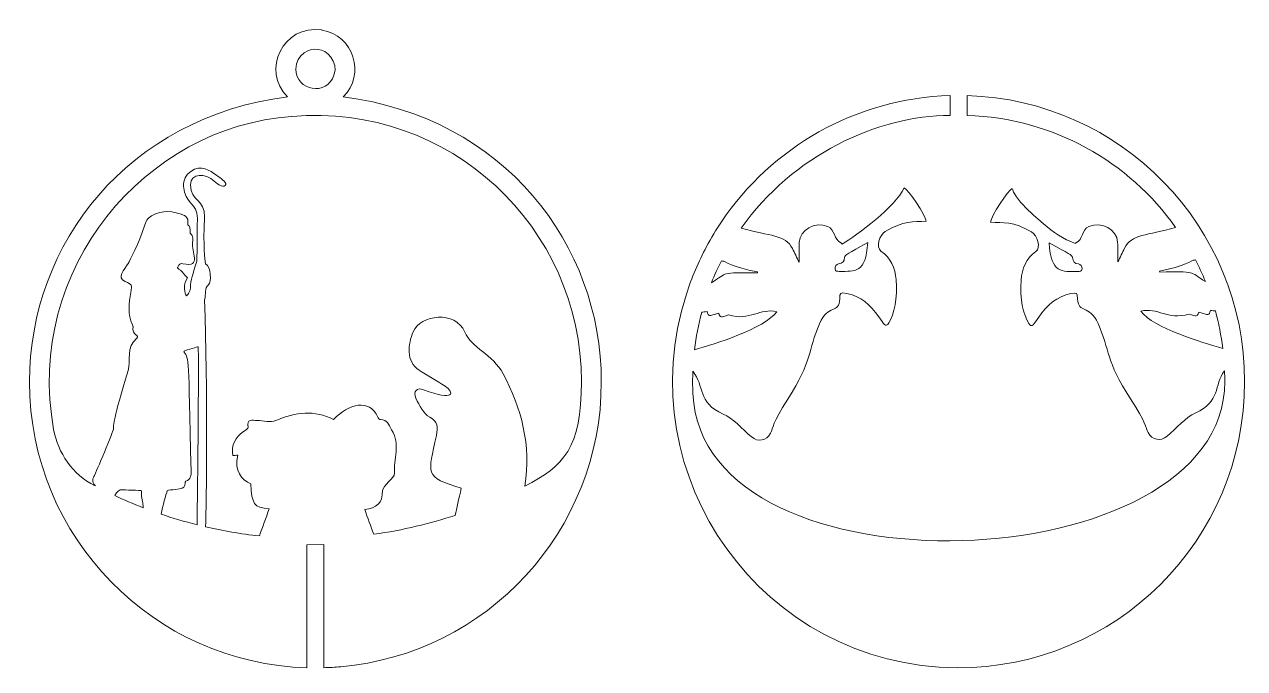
# Model space of a CAD drawing. Header units: inches. Extents: x 222 to 439, y -236 to -121.
import ezdxf

# ---------------------------------------------------------------- set-up
doc = ezdxf.new("R2010")
doc.units = ezdxf.units.IN
doc.header["$MEASUREMENT"] = 0
doc.layers.add('_U+0421_U+043B_U+043E_U+0439 1', color=7, linetype='Continuous')

# ---------------------------------------------------------------- blocks, each defined once
blk = doc.blocks.new('block 2')
at = {"layer": '_U+0421_U+043B_U+043E_U+0439 1', "color": 1, "lineweight": 5, "true_color": 0xff0000}
for points, knots in [([(389.55, -134.08), (389.55, -134.08), (389.55, -137.6), (389.55, -137.6), (404.92, -138.08), (418.31, -145.83), (426.6, -157.48), (421.49, -158.97), (418.74, -158.66), (417.52, -161.16), (417.13, -161.96), (416.76, -162.77), (416.35, -163.62), (416.28, -162.53), (416.38, -161.45), (416.3, -160.09), (416.15, -157.83), (413.44, -156.37), (411.2, -157.31), (409.87, -157.87), (410.19, -159.66), (408.9, -160.2), (408.84, -160.22), (408.8, -160.27), (408.76, -160.32), (406.65, -159.56), (404.84, -158.29), (403.1, -156.83), (402.75, -156.53), (398.09, -152.66), (397.69, -150.83), (397.67, -150.74), (397.62, -150.66), (397.58, -150.59), (396.84, -150.8), (393.78, -155.49), (393.73, -156.56), (396.01, -156.65), (397.69, -156.39), (401, -158.28), (402, -158.86), (402.73, -161.11), (401.78, -161.76), (399.98, -162.99), (399.31, -164.8), (399.13, -166.85), (398.84, -170.12), (399.58, -173), (400.5, -174.52), (401.08, -175.48), (401.41, -174.63), (402.27, -173.42), (403.76, -171.34), (405.47, -169.68), (407.99, -169.23), (409.07, -169.03), (409.14, -169.07), (409.19, -170.17), (409.33, -172.99), (411.22, -170.95), (412.83, -174.57), (414.97, -179.4), (414.1, -181.07), (418.6, -187.92), (421.43, -192.23), (421.18, -192.91), (421.72, -193.92), (422.44, -195.24), (423.94, -195.54), (425.09, -194.54), (426.73, -193.12), (428.45, -191.16), (430.08, -190.43), (434.67, -188.38), (433.32, -185.55), (435.29, -182.93), (435.31, -183.57), (435.33, -184.21), (435.33, -184.85), (435.33, -220.43), (342.46, -223.84), (340.83, -186.99), (340.77, -185.66), (340.77, -184.21), (340.82, -183.01), (342.99, -185.65), (341.52, -188.56), (346.22, -190.61), (347.86, -191.32), (349.59, -193.26), (351.24, -194.67), (352.4, -195.66), (353.9, -195.35), (354.6, -194.02), (355.14, -193), (354.88, -192.33), (357.67, -187.99), (362.11, -181.1), (361.22, -179.44), (363.32, -174.59), (364.9, -170.96), (366.81, -172.98), (366.91, -170.16), (366.96, -169.05), (367.03, -169.02), (368.11, -169.2), (370.64, -169.63), (372.36, -171.28), (373.87, -173.35), (374.74, -174.54), (375.08, -175.4), (375.65, -174.43), (376.56, -172.9), (377.26, -170.02), (376.95, -166.75), (376.75, -164.7), (376.06, -162.89), (374.25, -161.68), (373.29, -161.04), (374, -158.78), (375, -158.2), (378.29, -156.27), (379.98, -156.52), (382.26, -156.4), (382.19, -155.34), (379.1, -150.68), (378.35, -150.47), (376.93, -153.74), (370, -158.8), (367.35, -160.48), (367.29, -160.34), (367.22, -160.22), (367.12, -160.19), (365.83, -159.66), (366.13, -157.87), (364.79, -157.32), (362.54, -156.39), (359.84, -157.88), (359.72, -160.15), (359.65, -161.5), (359.76, -162.58), (359.7, -163.68), (359.29, -162.83), (358.9, -162.02), (358.51, -161.23), (357.27, -158.74), (354.53, -159.06), (349.4, -157.62), (358.56, -144.67), (373.62, -137.6), (386.56, -137.6), (386.56, -137.6), (386.56, -134.08), (386.56, -134.08), (369.63, -134.57), (354.79, -143.33), (345.92, -156.47), (344.96, -157.89), (344.07, -159.36), (343.26, -160.88), (341.82, -163.56), (340.61, -166.39), (339.67, -169.33), (329.21, -201.7), (353.25, -235.47), (387.78, -235.65), (415.96, -235.8), (438.86, -213), (438.86, -184.85), (438.86, -157.3), (416.91, -134.87), (389.55, -134.08)], [0, 0, 0, 0, 1, 1, 1, 2, 2, 2, 3, 3, 3, 4, 4, 4, 5, 5, 5, 6, 6, 6, 7, 7, 7, 8, 8, 8, 9, 9, 9, 10, 10, 10, 11, 11, 11, 12, 12, 12, 13, 13, 13, 14, 14, 14, 15, 15, 15, 16, 16, 16, 17, 17, 17, 18, 18, 18, 19, 19, 19, 20, 20, 20, 21, 21, 21, 22, 22, 22, 23, 23, 23, 24, 24, 24, 25, 25, 25, 26, 26, 26, 27, 27, 27, 28, 28, 28, 29, 29, 29, 30, 30, 30, 31, 31, 31, 32, 32, 32, 33, 33, 33, 34, 34, 34, 35, 35, 35, 36, 36, 36, 37, 37, 37, 38, 38, 38, 39, 39, 39, 40, 40, 40, 41, 41, 41, 42, 42, 42, 43, 43, 43, 44, 44, 44, 45, 45, 45, 46, 46, 46, 47, 47, 47, 48, 48, 48, 49, 49, 49, 50, 50, 50, 51, 51, 51, 52, 52, 52, 53, 53, 53, 54, 54, 54, 55, 55, 55, 56, 56, 56, 57, 57, 57, 57]), ([(366.73, -163.96), (367.49, -163.9), (367.69, -163.47), (367.77, -162.83), (367.84, -162.32), (368.38, -162.16), (371.89, -160.17), (371.58, -165.66), (369.67, -165.28), (366.84, -165.28), (366.53, -165.28), (366.1, -165.32), (366.08, -164.83), (366.06, -164.39), (366.32, -164), (366.73, -163.96)], [0, 0, 0, 0, 1, 1, 1, 2, 2, 2, 3, 3, 3, 4, 4, 4, 5, 5, 5, 5]), ([(409.22, -165.3), (406.4, -165.32), (404.49, -165.72), (404.12, -160.23), (407.66, -162.19), (408.19, -162.34), (408.27, -162.85), (408.36, -163.49), (408.57, -163.92), (409.32, -163.97), (409.73, -164.01), (410, -164.4), (409.98, -164.83), (409.97, -165.32), (409.53, -165.29), (409.22, -165.3)], [0, 0, 0, 0, 1, 1, 1, 2, 2, 2, 3, 3, 3, 4, 4, 4, 5, 5, 5, 5]), ([(345.91, -163.39), (346.02, -163.43), (346.16, -163.47), (346.35, -163.49), (346.35, -163.49), (347.91, -164.59), (352.31, -165.35), (352.3, -165.46), (352.3, -165.42), (352.29, -165.52), (345.57, -165.52), (347.15, -165.44), (344.13, -167.31), (344.66, -165.98), (345.26, -164.67), (345.91, -163.39)], [0, 0, 0, 0, 1, 1, 1, 2, 2, 2, 3, 3, 3, 4, 4, 4, 5, 5, 5, 5]), ([(429.69, -163.31), (429.87, -163.29), (430, -163.26), (430.11, -163.22), (430.76, -164.48), (431.35, -165.77), (431.88, -167.08), (428.91, -165.25), (430.35, -165.34), (423.77, -165.4), (423.76, -165.3), (423.76, -165.34), (423.75, -165.23), (428.15, -164.43), (429.69, -163.31), (429.69, -163.31)], [0, 0, 0, 0, 1, 1, 1, 2, 2, 2, 3, 3, 3, 4, 4, 4, 5, 5, 5, 5]), ([(342.4, -172.53), (342.65, -172.51), (342.96, -172.47), (343.35, -172.42), (343.61, -173.37), (343.61, -173.26), (345.43, -172.71), (345.7, -173.52), (345.8, -173.53), (347.15, -173.03), (351.05, -174.15), (352.69, -171.73), (355.74, -172.44), (353.47, -175.49), (344.7, -178.17), (341.11, -179.2), (341.38, -176.93), (341.81, -174.71), (342.4, -172.53)], [0, 0, 0, 0, 1, 1, 1, 2, 2, 2, 3, 3, 3, 4, 4, 4, 5, 5, 5, 6, 6, 6, 6]), ([(420.39, -172.35), (423.44, -171.61), (425.09, -174.02), (428.98, -172.87), (430.34, -173.35), (430.44, -173.34), (430.7, -172.53), (432.52, -173.07), (432.53, -173.17), (432.78, -172.21), (433.13, -172.26), (433.42, -172.29), (433.66, -172.32), (434.25, -174.48), (434.69, -176.7), (434.96, -178.95), (431.31, -177.93), (422.66, -175.35), (420.39, -172.35)], [0, 0, 0, 0, 1, 1, 1, 2, 2, 2, 3, 3, 3, 4, 4, 4, 5, 5, 5, 6, 6, 6, 6])]:
    blk.add_open_spline(points, degree=3, knots=knots, dxfattribs=at)

msp = doc.modelspace()

# ---------------------------------------------------------------- linework, layer by layer
at = {"layer": '_U+0421_U+043B_U+043E_U+0439 1', "color": 1, "lineweight": 5, "true_color": 0xff0000}
for points, knots in [([(278.71, -134.32), (282.74, -130.31), (280.53, -123.37), (274.9, -122.44), (274.9, -122.44), (274.89, -122.41), (274.89, -122.41), (267.96, -121.44), (264.1, -129.62), (268.8, -134.32), (240.47, -137.86), (222.96, -160.37), (222.96, -184.88), (222.96, -212.67), (245.15, -234.88), (272.25, -235.66), (272.25, -235.66), (272.25, -213.84), (272.25, -213.84), (272.25, -213.84), (275.26, -213.77), (275.26, -213.77), (275.26, -213.77), (275.26, -235.65), (275.26, -235.65), (276.25, -235.62), (277.25, -235.57), (278.26, -235.48), (304.21, -233.2), (324.56, -211.42), (324.56, -184.88), (324.56, -160.6), (307.3, -137.89), (278.71, -134.32)], [0, 0, 0, 0, 1, 1, 1, 2, 2, 2, 3, 3, 3, 4, 4, 4, 5, 5, 5, 6, 6, 6, 7, 7, 7, 8, 8, 8, 9, 9, 9, 10, 10, 10, 11, 11, 11, 11]), ([(274.21, -125.91), (275.76, -125.91), (277.89, -127.99), (277.06, -130.48), (275.81, -134.19), (270.27, -133.29), (270.27, -129.36), (270.27, -126.81), (272.92, -125.48), (274.21, -125.91)], [0, 0, 0, 0, 1, 1, 1, 2, 2, 2, 3, 3, 3, 3]), ([(310.96, -203.41), (312.14, -196.09), (310.37, -189.59), (307.11, -183.47), (305.26, -179.99), (301.51, -178.9), (300.31, -176.07), (298.61, -172.11), (292.38, -173.01), (291.13, -176), (290.21, -178.2), (289.79, -181.27), (292.18, -182.83), (293.71, -183.82), (295.29, -184.69), (296.82, -185.69), (298.44, -186.74), (298.58, -188.46), (292.96, -186.29), (291.78, -185.82), (291.08, -186.6), (291.62, -187.81), (292.21, -189.11), (293.03, -190.59), (294.07, -191.17), (295.49, -191.98), (295.59, -192.86), (295.25, -194.42), (293.76, -201.26), (293.02, -201.81), (299.68, -203.77), (299.22, -205.77), (298.86, -207.35), (298.57, -208.6), (294.2, -210.04), (289.37, -211.23), (284.12, -211.96), (283.6, -210.53), (283.06, -209.07), (282.51, -207.55), (284.55, -207.31), (285.74, -206.45), (285.68, -204.21), (285.66, -203.42), (287.88, -201.87), (287.82, -201.18), (287.58, -198.63), (288.96, -196.05), (287.29, -193.41), (286.7, -192.47), (286.62, -191.58), (285.31, -191.6), (285.16, -191.61), (284.93, -191.34), (284.84, -191.15), (283.33, -187.75), (279.66, -188.84), (276.99, -191.57), (273.65, -189.88), (270.21, -190.23), (266.71, -191.77), (265.78, -192.19), (264.51, -191.74), (263.39, -191.76), (262.61, -191.77), (261.46, -191.39), (261.8, -192.98), (261.83, -193.17), (261.31, -193.52), (261, -193.73), (259.5, -194.74), (258.81, -196.11), (259.07, -197.99), (259.39, -197.97), (259.66, -197.95), (259.95, -197.93), (259.27, -200.66), (260.65, -202.34), (262.27, -202.99), (262.45, -206.63), (262.83, -207.18), (265.54, -207.46), (264.95, -209.07), (264.39, -210.67), (263.8, -212.26), (260.45, -211.89), (257.26, -211.33), (254.24, -210.63), (254.4, -206.77), (254.62, -186.2), (254.07, -170.36), (254.34, -169.33), (253.99, -168.31), (254.76, -167.68), (255.35, -167.2), (255.19, -164.41), (254.25, -163.95), (254.14, -162.86), (253.78, -161.3), (254.05, -155.66), (254.2, -152.45), (251.53, -152.9), (251.55, -149.94), (251.57, -147.81), (254.26, -147.75), (255.77, -149.28), (256.4, -149.92), (257.74, -150.56), (257.84, -149.87), (257.91, -149.41), (256.95, -148.76), (256.17, -148.21), (255.02, -147.38), (253.43, -146.24), (251.61, -147.54), (250.76, -148.14), (250.29, -149.11), (250.34, -150.15), (250.5, -153.35), (252.84, -153.12), (252.79, -155.87), (252.72, -159.7), (252.77, -161.31), (252.69, -163.46), (252.31, -164.94), (251.63, -166.38), (251.58, -167.7), (251.55, -168.57), (251.44, -169), (250.88, -169.64), (250.57, -169.18), (250.08, -167.78), (251.04, -166.44), (249.84, -165.14), (249.9, -165.16), (249.52, -164.89), (249.22, -164.69), (249.22, -164.69), (249.31, -164.52), (249.58, -163.98), (249.73, -163.81), (250.23, -163.93), (253.72, -164.72), (251.64, -161.65), (251.92, -160.2), (252.01, -159.72), (252.13, -159.08), (251.53, -158.51), (251.44, -156.19), (250.92, -157.84), (251.1, -156.37), (251.15, -155.99), (250.82, -155.53), (250.5, -155.39), (248.51, -154.52), (246.54, -154.33), (244.66, -155.4), (243.82, -155.89), (243.66, -156.37), (243.36, -157.35), (242.49, -160.12), (240.72, -163.49), (240.5, -163.87), (239.83, -165.06), (238.34, -166.33), (239.96, -167.08), (241.25, -167.68), (241.18, -167.64), (240.94, -169.02), (240.61, -170.97), (240.38, -172.88), (241.26, -174.78), (241.37, -175.01), (241.35, -175.09), (241.35, -175.09), (241.08, -176.63), (242.62, -176.66), (242.02, -177.14), (240.06, -178.71), (241, -181.28), (240.5, -182.88), (237.75, -191.74), (237.85, -192.65), (237.9, -193.14), (237.94, -193.56), (234.67, -201.18), (234.48, -201.54), (234.26, -201.96), (233.87, -202.67), (234.6, -203.32), (234.6, -203.33), (234.61, -203.36), (234.6, -203.37), (230.6, -201.29), (228.01, -197.55), (227.25, -193.37), (222.05, -164.8), (243.62, -139.56), (269.53, -137.79), (269.55, -137.79), (269.54, -137.79), (269.56, -137.79), (297.58, -135.36), (321.03, -157.42), (321.03, -184.88), (321.03, -196.68), (317.86, -199.86), (310.96, -203.41)], [0, 0, 0, 0, 1, 1, 1, 2, 2, 2, 3, 3, 3, 4, 4, 4, 5, 5, 5, 6, 6, 6, 7, 7, 7, 8, 8, 8, 9, 9, 9, 10, 10, 10, 11, 11, 11, 12, 12, 12, 13, 13, 13, 14, 14, 14, 15, 15, 15, 16, 16, 16, 17, 17, 17, 18, 18, 18, 19, 19, 19, 20, 20, 20, 21, 21, 21, 22, 22, 22, 23, 23, 23, 24, 24, 24, 25, 25, 25, 26, 26, 26, 27, 27, 27, 28, 28, 28, 29, 29, 29, 30, 30, 30, 31, 31, 31, 32, 32, 32, 33, 33, 33, 34, 34, 34, 35, 35, 35, 36, 36, 36, 37, 37, 37, 38, 38, 38, 39, 39, 39, 40, 40, 40, 41, 41, 41, 42, 42, 42, 43, 43, 43, 44, 44, 44, 45, 45, 45, 46, 46, 46, 47, 47, 47, 48, 48, 48, 49, 49, 49, 50, 50, 50, 51, 51, 51, 52, 52, 52, 53, 53, 53, 54, 54, 54, 55, 55, 55, 56, 56, 56, 57, 57, 57, 58, 58, 58, 59, 59, 59, 60, 60, 60, 61, 61, 61, 62, 62, 62, 63, 63, 63, 64, 64, 64, 65, 65, 65, 66, 66, 66, 67, 67, 67, 68, 68, 68, 69, 69, 69, 69]), ([(252.74, -210.27), (250.51, -209.71), (248.39, -209.08), (246.36, -208.39), (246.62, -206.9), (247.19, -204.97), (247.44, -204.23), (247.62, -204.11), (248.32, -204.06), (248.86, -204.01), (251.18, -203.8), (250.35, -203.01), (250.71, -202.53), (251.7, -202.23), (251.68, -201.38), (251.67, -200.82), (251.16, -179.75), (251.37, -181.11), (250.4, -179.55), (250.41, -179.5), (250.42, -179.48), (250.44, -179.43), (250.97, -179.21), (252.9, -178.68), (252.9, -178.68), (253.14, -179.41), (252.74, -209.92), (252.74, -210.27)], [0, 0, 0, 0, 1, 1, 1, 2, 2, 2, 3, 3, 3, 4, 4, 4, 5, 5, 5, 6, 6, 6, 7, 7, 7, 8, 8, 8, 9, 9, 9, 9]), ([(238.1, -205.09), (238.55, -204.38), (238.8, -204), (239.49, -204.05), (239.55, -204.06), (242.81, -204.21), (242.81, -204.16), (242.84, -204.23), (242.85, -204.47), (242.86, -204.63), (242.91, -206.18), (243.14, -206.22), (243.18, -207.25), (241.4, -206.56), (239.71, -205.83), (238.1, -205.09)], [0, 0, 0, 0, 1, 1, 1, 2, 2, 2, 3, 3, 3, 4, 4, 4, 5, 5, 5, 5])]:
    msp.add_open_spline(points, degree=3, knots=knots, dxfattribs=at)

# ---------------------------------------------------------------- block references
at = {"layer": '_U+0421_U+043B_U+043E_U+0439 1'}
msp.add_blockref('block 2', (0, 0), dxfattribs=at)

doc.saveas('drawing.dxf')
